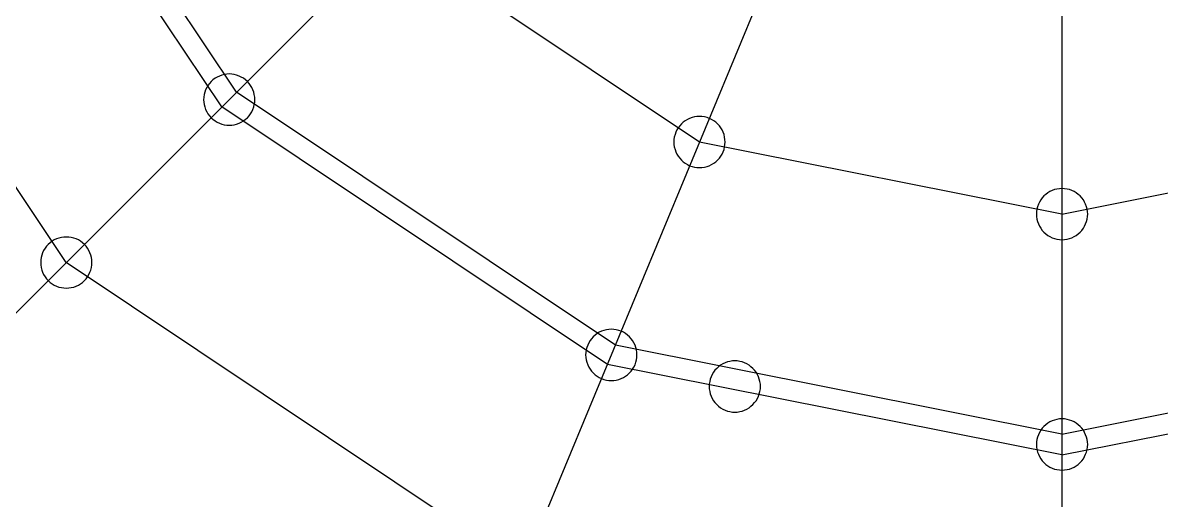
# Model space of a CAD drawing. Header units: metres. Extents: x 0 to 420, y 0 to 297.
# Drawn here: x 89 to 154.5, y 100.7 to 128.2 of the extents above; entities that cross this region are included whole.
import ezdxf

# ---------------------------------------------------------------- set-up
doc = ezdxf.new("R2010")
doc.units = ezdxf.units.M

msp = doc.modelspace()

# ---------------------------------------------------------------- linework, layer by layer
for p, q in [((136.28, 159.11), (74.38, 97.21)), ((136.28, 159.11), (74.38, 97.21)), ((141.97, 155.1), (108.54, 74.38)), ((141.97, 155.1), (108.54, 74.38)), ((141.97, 155.1), (108.54, 74.38)), ((141.97, 155.1), (108.54, 74.38)), ((148.83, 153.55), (148.83, 66.37)), ((148.83, 153.55), (148.83, 66.37)), ((100.5, 123.33), (85.69, 145.5)), ((100.5, 123.33), (85.69, 145.5)), ((101.35, 124.18), (86.8, 145.96)), ((101.35, 124.18), (86.8, 145.96)), ((91.55, 114.38), (73.99, 140.66)), ((91.55, 114.38), (73.99, 140.66)), ((127.98, 121.31), (110.3, 133.13)), ((127.98, 121.31), (110.3, 133.13)), ((123.14, 109.62), (101.35, 124.18)), ((123.14, 109.62), (101.35, 124.18)), ((122.68, 108.51), (100.5, 123.33)), ((122.68, 108.51), (100.5, 123.33)), ((148.83, 117.17), (127.98, 121.31)), ((148.83, 117.17), (127.98, 121.31)), ((148.83, 117.17), (169.69, 121.31)), ((117.83, 96.82), (91.55, 114.38)), ((117.83, 96.82), (91.55, 114.38)), ((148.83, 104.51), (123.14, 109.62)), ((148.83, 104.51), (123.14, 109.62)), ((148.83, 104.51), (174.53, 109.62)), ((148.83, 103.31), (122.68, 108.51)), ((148.83, 103.31), (122.68, 108.51)), ((148.83, 103.31), (174.99, 108.51))]:
    msp.add_line(p, q)
for points in [[(102.4, 123.75), (102.39, 123.9), (102.37, 124.04), (102.34, 124.18), (102.29, 124.32), (102.23, 124.45), (102.15, 124.57), (102.07, 124.69), (101.97, 124.8), (101.86, 124.89), (101.74, 124.98), (101.62, 125.05), (101.49, 125.11), (101.35, 125.16), (101.21, 125.2), (101.07, 125.22), (100.93, 125.23), (100.78, 125.22), (100.64, 125.2), (100.5, 125.16), (100.36, 125.11), (100.23, 125.05), (100.11, 124.98), (99.99, 124.89), (99.89, 124.8), (99.79, 124.69), (99.7, 124.57), (99.63, 124.45), (99.57, 124.32), (99.52, 124.18), (99.48, 124.04), (99.46, 123.9), (99.45, 123.75), (99.46, 123.61), (99.48, 123.47), (99.52, 123.33), (99.57, 123.19), (99.63, 123.06), (99.7, 122.94), (99.79, 122.82), (99.89, 122.71), (99.99, 122.62), (100.11, 122.53), (100.23, 122.46), (100.36, 122.39), (100.5, 122.34), (100.64, 122.31), (100.78, 122.29), (100.93, 122.28), (101.07, 122.29), (101.21, 122.31), (101.35, 122.34), (101.49, 122.39), (101.62, 122.46), (101.74, 122.53), (101.86, 122.62), (101.97, 122.71), (102.07, 122.82), (102.15, 122.94), (102.23, 123.06), (102.29, 123.19), (102.34, 123.33), (102.37, 123.47), (102.39, 123.61), (102.4, 123.75)], [(102.4, 123.75), (102.39, 123.9), (102.37, 124.04), (102.34, 124.18), (102.29, 124.32), (102.23, 124.45), (102.15, 124.57), (102.07, 124.69), (101.97, 124.8), (101.86, 124.89), (101.74, 124.98), (101.62, 125.05), (101.49, 125.11), (101.35, 125.16), (101.21, 125.2), (101.07, 125.22), (100.93, 125.23), (100.78, 125.22), (100.64, 125.2), (100.5, 125.16), (100.36, 125.11), (100.23, 125.05), (100.11, 124.98), (99.99, 124.89), (99.89, 124.8), (99.79, 124.69), (99.7, 124.57), (99.63, 124.45), (99.57, 124.32), (99.52, 124.18), (99.48, 124.04), (99.46, 123.9), (99.45, 123.75), (99.46, 123.61), (99.48, 123.47), (99.52, 123.33), (99.57, 123.19), (99.63, 123.06), (99.7, 122.94), (99.79, 122.82), (99.89, 122.71), (99.99, 122.62), (100.11, 122.53), (100.23, 122.46), (100.36, 122.39), (100.5, 122.34), (100.64, 122.31), (100.78, 122.29), (100.93, 122.28), (101.07, 122.29), (101.21, 122.31), (101.35, 122.34), (101.49, 122.39), (101.62, 122.46), (101.74, 122.53), (101.86, 122.62), (101.97, 122.71), (102.07, 122.82), (102.15, 122.94), (102.23, 123.06), (102.29, 123.19), (102.34, 123.33), (102.37, 123.47), (102.39, 123.61), (102.4, 123.75)], [(129.45, 121.31), (129.44, 121.46), (129.42, 121.6), (129.39, 121.74), (129.34, 121.88), (129.28, 122.01), (129.2, 122.13), (129.12, 122.25), (129.02, 122.36), (128.91, 122.45), (128.8, 122.54), (128.67, 122.61), (128.54, 122.67), (128.41, 122.72), (128.27, 122.76), (128.12, 122.78), (127.98, 122.79), (127.83, 122.78), (127.69, 122.76), (127.55, 122.72), (127.41, 122.67), (127.28, 122.61), (127.16, 122.54), (127.04, 122.45), (126.94, 122.36), (126.84, 122.25), (126.75, 122.13), (126.68, 122.01), (126.62, 121.88), (126.57, 121.74), (126.53, 121.6), (126.51, 121.46), (126.51, 121.31), (126.51, 121.17), (126.53, 121.03), (126.57, 120.89), (126.62, 120.75), (126.68, 120.62), (126.75, 120.5), (126.84, 120.38), (126.94, 120.27), (127.04, 120.18), (127.16, 120.09), (127.28, 120.02), (127.41, 119.95), (127.55, 119.9), (127.69, 119.87), (127.83, 119.85), (127.98, 119.84), (128.12, 119.85), (128.27, 119.87), (128.41, 119.9), (128.54, 119.95), (128.67, 120.02), (128.8, 120.09), (128.91, 120.18), (129.02, 120.27), (129.12, 120.38), (129.2, 120.5), (129.28, 120.62), (129.34, 120.75), (129.39, 120.89), (129.42, 121.03), (129.44, 121.17), (129.45, 121.31)], [(129.45, 121.31), (129.44, 121.46), (129.42, 121.6), (129.39, 121.74), (129.34, 121.88), (129.28, 122.01), (129.2, 122.13), (129.12, 122.25), (129.02, 122.36), (128.91, 122.45), (128.8, 122.54), (128.67, 122.61), (128.54, 122.67), (128.41, 122.72), (128.27, 122.76), (128.12, 122.78), (127.98, 122.79), (127.83, 122.78), (127.69, 122.76), (127.55, 122.72), (127.41, 122.67), (127.28, 122.61), (127.16, 122.54), (127.04, 122.45), (126.94, 122.36), (126.84, 122.25), (126.75, 122.13), (126.68, 122.01), (126.62, 121.88), (126.57, 121.74), (126.53, 121.6), (126.51, 121.46), (126.51, 121.31), (126.51, 121.17), (126.53, 121.03), (126.57, 120.89), (126.62, 120.75), (126.68, 120.62), (126.75, 120.5), (126.84, 120.38), (126.94, 120.27), (127.04, 120.18), (127.16, 120.09), (127.28, 120.02), (127.41, 119.95), (127.55, 119.9), (127.69, 119.87), (127.83, 119.85), (127.98, 119.84), (128.12, 119.85), (128.27, 119.87), (128.41, 119.9), (128.54, 119.95), (128.67, 120.02), (128.8, 120.09), (128.91, 120.18), (129.02, 120.27), (129.12, 120.38), (129.2, 120.5), (129.28, 120.62), (129.34, 120.75), (129.39, 120.89), (129.42, 121.03), (129.44, 121.17), (129.45, 121.31)], [(129.45, 121.31), (129.44, 121.46), (129.42, 121.6), (129.39, 121.74), (129.34, 121.88), (129.28, 122.01), (129.2, 122.13), (129.12, 122.25), (129.02, 122.36), (128.91, 122.45), (128.8, 122.54), (128.67, 122.61), (128.54, 122.67), (128.41, 122.72), (128.27, 122.76), (128.12, 122.78), (127.98, 122.79), (127.83, 122.78), (127.69, 122.76), (127.55, 122.72), (127.41, 122.67), (127.28, 122.61), (127.16, 122.54), (127.04, 122.45), (126.94, 122.36), (126.84, 122.25), (126.75, 122.13), (126.68, 122.01), (126.62, 121.88), (126.57, 121.74), (126.53, 121.6), (126.51, 121.46), (126.51, 121.31), (126.51, 121.17), (126.53, 121.03), (126.57, 120.89), (126.62, 120.75), (126.68, 120.62), (126.75, 120.5), (126.84, 120.38), (126.94, 120.27), (127.04, 120.18), (127.16, 120.09), (127.28, 120.02), (127.41, 119.95), (127.55, 119.9), (127.69, 119.87), (127.83, 119.85), (127.98, 119.84), (128.12, 119.85), (128.27, 119.87), (128.41, 119.9), (128.54, 119.95), (128.67, 120.02), (128.8, 120.09), (128.91, 120.18), (129.02, 120.27), (129.12, 120.38), (129.2, 120.5), (129.28, 120.62), (129.34, 120.75), (129.39, 120.89), (129.42, 121.03), (129.44, 121.17), (129.45, 121.31)], [(129.45, 121.31), (129.44, 121.46), (129.42, 121.6), (129.39, 121.74), (129.34, 121.88), (129.28, 122.01), (129.2, 122.13), (129.12, 122.25), (129.02, 122.36), (128.91, 122.45), (128.8, 122.54), (128.67, 122.61), (128.54, 122.67), (128.41, 122.72), (128.27, 122.76), (128.12, 122.78), (127.98, 122.79), (127.83, 122.78), (127.69, 122.76), (127.55, 122.72), (127.41, 122.67), (127.28, 122.61), (127.16, 122.54), (127.04, 122.45), (126.94, 122.36), (126.84, 122.25), (126.75, 122.13), (126.68, 122.01), (126.62, 121.88), (126.57, 121.74), (126.53, 121.6), (126.51, 121.46), (126.51, 121.31), (126.51, 121.17), (126.53, 121.03), (126.57, 120.89), (126.62, 120.75), (126.68, 120.62), (126.75, 120.5), (126.84, 120.38), (126.94, 120.27), (127.04, 120.18), (127.16, 120.09), (127.28, 120.02), (127.41, 119.95), (127.55, 119.9), (127.69, 119.87), (127.83, 119.85), (127.98, 119.84), (128.12, 119.85), (128.27, 119.87), (128.41, 119.9), (128.54, 119.95), (128.67, 120.02), (128.8, 120.09), (128.91, 120.18), (129.02, 120.27), (129.12, 120.38), (129.2, 120.5), (129.28, 120.62), (129.34, 120.75), (129.39, 120.89), (129.42, 121.03), (129.44, 121.17), (129.45, 121.31)], [(129.45, 121.31), (129.44, 121.46), (129.42, 121.6), (129.39, 121.74), (129.34, 121.88), (129.28, 122.01), (129.2, 122.13), (129.12, 122.25), (129.02, 122.36), (128.91, 122.45), (128.8, 122.54), (128.67, 122.61), (128.54, 122.67), (128.41, 122.72), (128.27, 122.76), (128.12, 122.78), (127.98, 122.79), (127.83, 122.78), (127.69, 122.76), (127.55, 122.72), (127.41, 122.67), (127.28, 122.61), (127.16, 122.54), (127.04, 122.45), (126.94, 122.36), (126.84, 122.25), (126.75, 122.13), (126.68, 122.01), (126.62, 121.88), (126.57, 121.74), (126.53, 121.6), (126.51, 121.46), (126.51, 121.31), (126.51, 121.17), (126.53, 121.03), (126.57, 120.89), (126.62, 120.75), (126.68, 120.62), (126.75, 120.5), (126.84, 120.38), (126.94, 120.27), (127.04, 120.18), (127.16, 120.09), (127.28, 120.02), (127.41, 119.95), (127.55, 119.9), (127.69, 119.87), (127.83, 119.85), (127.98, 119.84), (128.12, 119.85), (128.27, 119.87), (128.41, 119.9), (128.54, 119.95), (128.67, 120.02), (128.8, 120.09), (128.91, 120.18), (129.02, 120.27), (129.12, 120.38), (129.2, 120.5), (129.28, 120.62), (129.34, 120.75), (129.39, 120.89), (129.42, 121.03), (129.44, 121.17), (129.45, 121.31)], [(129.45, 121.31), (129.44, 121.46), (129.42, 121.6), (129.39, 121.74), (129.34, 121.88), (129.28, 122.01), (129.2, 122.13), (129.12, 122.25), (129.02, 122.36), (128.91, 122.45), (128.8, 122.54), (128.67, 122.61), (128.54, 122.67), (128.41, 122.72), (128.27, 122.76), (128.12, 122.78), (127.98, 122.79), (127.83, 122.78), (127.69, 122.76), (127.55, 122.72), (127.41, 122.67), (127.28, 122.61), (127.16, 122.54), (127.04, 122.45), (126.94, 122.36), (126.84, 122.25), (126.75, 122.13), (126.68, 122.01), (126.62, 121.88), (126.57, 121.74), (126.53, 121.6), (126.51, 121.46), (126.51, 121.31), (126.51, 121.17), (126.53, 121.03), (126.57, 120.89), (126.62, 120.75), (126.68, 120.62), (126.75, 120.5), (126.84, 120.38), (126.94, 120.27), (127.04, 120.18), (127.16, 120.09), (127.28, 120.02), (127.41, 119.95), (127.55, 119.9), (127.69, 119.87), (127.83, 119.85), (127.98, 119.84), (128.12, 119.85), (128.27, 119.87), (128.41, 119.9), (128.54, 119.95), (128.67, 120.02), (128.8, 120.09), (128.91, 120.18), (129.02, 120.27), (129.12, 120.38), (129.2, 120.5), (129.28, 120.62), (129.34, 120.75), (129.39, 120.89), (129.42, 121.03), (129.44, 121.17), (129.45, 121.31)], [(129.45, 121.31), (129.44, 121.46), (129.42, 121.6), (129.39, 121.74), (129.34, 121.88), (129.28, 122.01), (129.2, 122.13), (129.12, 122.25), (129.02, 122.36), (128.91, 122.45), (128.8, 122.54), (128.67, 122.61), (128.54, 122.67), (128.41, 122.72), (128.27, 122.76), (128.12, 122.78), (127.98, 122.79), (127.83, 122.78), (127.69, 122.76), (127.55, 122.72), (127.41, 122.67), (127.28, 122.61), (127.16, 122.54), (127.04, 122.45), (126.94, 122.36), (126.84, 122.25), (126.75, 122.13), (126.68, 122.01), (126.62, 121.88), (126.57, 121.74), (126.53, 121.6), (126.51, 121.46), (126.51, 121.31), (126.51, 121.17), (126.53, 121.03), (126.57, 120.89), (126.62, 120.75), (126.68, 120.62), (126.75, 120.5), (126.84, 120.38), (126.94, 120.27), (127.04, 120.18), (127.16, 120.09), (127.28, 120.02), (127.41, 119.95), (127.55, 119.9), (127.69, 119.87), (127.83, 119.85), (127.98, 119.84), (128.12, 119.85), (128.27, 119.87), (128.41, 119.9), (128.54, 119.95), (128.67, 120.02), (128.8, 120.09), (128.91, 120.18), (129.02, 120.27), (129.12, 120.38), (129.2, 120.5), (129.28, 120.62), (129.34, 120.75), (129.39, 120.89), (129.42, 121.03), (129.44, 121.17), (129.45, 121.31)], [(129.45, 121.31), (129.44, 121.46), (129.42, 121.6), (129.39, 121.74), (129.34, 121.88), (129.28, 122.01), (129.2, 122.13), (129.12, 122.25), (129.02, 122.36), (128.91, 122.45), (128.8, 122.54), (128.67, 122.61), (128.54, 122.67), (128.41, 122.72), (128.27, 122.76), (128.12, 122.78), (127.98, 122.79), (127.83, 122.78), (127.69, 122.76), (127.55, 122.72), (127.41, 122.67), (127.28, 122.61), (127.16, 122.54), (127.04, 122.45), (126.94, 122.36), (126.84, 122.25), (126.75, 122.13), (126.68, 122.01), (126.62, 121.88), (126.57, 121.74), (126.53, 121.6), (126.51, 121.46), (126.51, 121.31), (126.51, 121.17), (126.53, 121.03), (126.57, 120.89), (126.62, 120.75), (126.68, 120.62), (126.75, 120.5), (126.84, 120.38), (126.94, 120.27), (127.04, 120.18), (127.16, 120.09), (127.28, 120.02), (127.41, 119.95), (127.55, 119.9), (127.69, 119.87), (127.83, 119.85), (127.98, 119.84), (128.12, 119.85), (128.27, 119.87), (128.41, 119.9), (128.54, 119.95), (128.67, 120.02), (128.8, 120.09), (128.91, 120.18), (129.02, 120.27), (129.12, 120.38), (129.2, 120.5), (129.28, 120.62), (129.34, 120.75), (129.39, 120.89), (129.42, 121.03), (129.44, 121.17), (129.45, 121.31)], [(150.31, 117.17), (150.3, 117.31), (150.28, 117.45), (150.24, 117.59), (150.19, 117.73), (150.13, 117.86), (150.06, 117.98), (149.97, 118.1), (149.87, 118.21), (149.77, 118.3), (149.65, 118.39), (149.53, 118.46), (149.4, 118.53), (149.26, 118.58), (149.12, 118.61), (148.98, 118.63), (148.83, 118.64), (148.69, 118.63), (148.54, 118.61), (148.4, 118.58), (148.27, 118.53), (148.14, 118.46), (148.01, 118.39), (147.9, 118.3), (147.79, 118.21), (147.69, 118.1), (147.61, 117.98), (147.53, 117.86), (147.47, 117.73), (147.42, 117.59), (147.39, 117.45), (147.37, 117.31), (147.36, 117.17), (147.37, 117.02), (147.39, 116.88), (147.42, 116.74), (147.47, 116.6), (147.53, 116.47), (147.61, 116.35), (147.69, 116.23), (147.79, 116.12), (147.9, 116.03), (148.01, 115.94), (148.14, 115.87), (148.27, 115.81), (148.4, 115.76), (148.54, 115.72), (148.69, 115.7), (148.83, 115.69), (148.98, 115.7), (149.12, 115.72), (149.26, 115.76), (149.4, 115.81), (149.53, 115.87), (149.65, 115.94), (149.77, 116.03), (149.87, 116.12), (149.97, 116.23), (150.06, 116.35), (150.13, 116.47), (150.19, 116.6), (150.24, 116.74), (150.28, 116.88), (150.3, 117.02), (150.31, 117.17)], [(150.31, 117.17), (150.3, 117.31), (150.28, 117.45), (150.24, 117.59), (150.19, 117.73), (150.13, 117.86), (150.06, 117.98), (149.97, 118.1), (149.87, 118.21), (149.77, 118.3), (149.65, 118.39), (149.53, 118.46), (149.4, 118.53), (149.26, 118.58), (149.12, 118.61), (148.98, 118.63), (148.83, 118.64), (148.69, 118.63), (148.54, 118.61), (148.4, 118.58), (148.27, 118.53), (148.14, 118.46), (148.01, 118.39), (147.9, 118.3), (147.79, 118.21), (147.69, 118.1), (147.61, 117.98), (147.53, 117.86), (147.47, 117.73), (147.42, 117.59), (147.39, 117.45), (147.37, 117.31), (147.36, 117.17), (147.37, 117.02), (147.39, 116.88), (147.42, 116.74), (147.47, 116.6), (147.53, 116.47), (147.61, 116.35), (147.69, 116.23), (147.79, 116.12), (147.9, 116.03), (148.01, 115.94), (148.14, 115.87), (148.27, 115.81), (148.4, 115.76), (148.54, 115.72), (148.69, 115.7), (148.83, 115.69), (148.98, 115.7), (149.12, 115.72), (149.26, 115.76), (149.4, 115.81), (149.53, 115.87), (149.65, 115.94), (149.77, 116.03), (149.87, 116.12), (149.97, 116.23), (150.06, 116.35), (150.13, 116.47), (150.19, 116.6), (150.24, 116.74), (150.28, 116.88), (150.3, 117.02), (150.31, 117.17)], [(150.31, 117.17), (150.3, 117.31), (150.28, 117.45), (150.24, 117.59), (150.19, 117.73), (150.13, 117.86), (150.06, 117.98), (149.97, 118.1), (149.87, 118.21), (149.77, 118.3), (149.65, 118.39), (149.53, 118.46), (149.4, 118.53), (149.26, 118.58), (149.12, 118.61), (148.98, 118.63), (148.83, 118.64), (148.69, 118.63), (148.54, 118.61), (148.4, 118.58), (148.27, 118.53), (148.14, 118.46), (148.01, 118.39), (147.9, 118.3), (147.79, 118.21), (147.69, 118.1), (147.61, 117.98), (147.53, 117.86), (147.47, 117.73), (147.42, 117.59), (147.39, 117.45), (147.37, 117.31), (147.36, 117.17), (147.37, 117.02), (147.39, 116.88), (147.42, 116.74), (147.47, 116.6), (147.53, 116.47), (147.61, 116.35), (147.69, 116.23), (147.79, 116.12), (147.9, 116.03), (148.01, 115.94), (148.14, 115.87), (148.27, 115.81), (148.4, 115.76), (148.54, 115.72), (148.69, 115.7), (148.83, 115.69), (148.98, 115.7), (149.12, 115.72), (149.26, 115.76), (149.4, 115.81), (149.53, 115.87), (149.65, 115.94), (149.77, 116.03), (149.87, 116.12), (149.97, 116.23), (150.06, 116.35), (150.13, 116.47), (150.19, 116.6), (150.24, 116.74), (150.28, 116.88), (150.3, 117.02), (150.31, 117.17)], [(150.31, 117.17), (150.3, 117.31), (150.28, 117.45), (150.24, 117.59), (150.19, 117.73), (150.13, 117.86), (150.06, 117.98), (149.97, 118.1), (149.87, 118.21), (149.77, 118.3), (149.65, 118.39), (149.53, 118.46), (149.4, 118.53), (149.26, 118.58), (149.12, 118.61), (148.98, 118.63), (148.83, 118.64), (148.69, 118.63), (148.54, 118.61), (148.4, 118.58), (148.27, 118.53), (148.14, 118.46), (148.01, 118.39), (147.9, 118.3), (147.79, 118.21), (147.69, 118.1), (147.61, 117.98), (147.53, 117.86), (147.47, 117.73), (147.42, 117.59), (147.39, 117.45), (147.37, 117.31), (147.36, 117.17), (147.37, 117.02), (147.39, 116.88), (147.42, 116.74), (147.47, 116.6), (147.53, 116.47), (147.61, 116.35), (147.69, 116.23), (147.79, 116.12), (147.9, 116.03), (148.01, 115.94), (148.14, 115.87), (148.27, 115.81), (148.4, 115.76), (148.54, 115.72), (148.69, 115.7), (148.83, 115.69), (148.98, 115.7), (149.12, 115.72), (149.26, 115.76), (149.4, 115.81), (149.53, 115.87), (149.65, 115.94), (149.77, 116.03), (149.87, 116.12), (149.97, 116.23), (150.06, 116.35), (150.13, 116.47), (150.19, 116.6), (150.24, 116.74), (150.28, 116.88), (150.3, 117.02), (150.31, 117.17)], [(93.03, 114.38), (93.02, 114.53), (93, 114.67), (92.96, 114.81), (92.91, 114.94), (92.85, 115.08), (92.78, 115.2), (92.69, 115.32), (92.6, 115.42), (92.49, 115.52), (92.37, 115.61), (92.25, 115.68), (92.12, 115.74), (91.98, 115.79), (91.84, 115.83), (91.7, 115.85), (91.55, 115.85), (91.41, 115.85), (91.27, 115.83), (91.13, 115.79), (90.99, 115.74), (90.86, 115.68), (90.74, 115.61), (90.62, 115.52), (90.51, 115.42), (90.42, 115.32), (90.33, 115.2), (90.25, 115.08), (90.19, 114.94), (90.14, 114.81), (90.11, 114.67), (90.09, 114.53), (90.08, 114.38), (90.09, 114.24), (90.11, 114.09), (90.14, 113.95), (90.19, 113.82), (90.25, 113.69), (90.33, 113.56), (90.42, 113.45), (90.51, 113.34), (90.62, 113.24), (90.74, 113.16), (90.86, 113.08), (90.99, 113.02), (91.13, 112.97), (91.27, 112.94), (91.41, 112.92), (91.55, 112.91), (91.7, 112.92), (91.84, 112.94), (91.98, 112.97), (92.12, 113.02), (92.25, 113.08), (92.37, 113.16), (92.49, 113.24), (92.6, 113.34), (92.69, 113.45), (92.78, 113.56), (92.85, 113.69), (92.91, 113.82), (92.96, 113.95), (93, 114.09), (93.02, 114.24), (93.03, 114.38)], [(93.03, 114.38), (93.02, 114.53), (93, 114.67), (92.96, 114.81), (92.91, 114.94), (92.85, 115.08), (92.78, 115.2), (92.69, 115.32), (92.6, 115.42), (92.49, 115.52), (92.37, 115.61), (92.25, 115.68), (92.12, 115.74), (91.98, 115.79), (91.84, 115.83), (91.7, 115.85), (91.55, 115.85), (91.41, 115.85), (91.27, 115.83), (91.13, 115.79), (90.99, 115.74), (90.86, 115.68), (90.74, 115.61), (90.62, 115.52), (90.51, 115.42), (90.42, 115.32), (90.33, 115.2), (90.25, 115.08), (90.19, 114.94), (90.14, 114.81), (90.11, 114.67), (90.09, 114.53), (90.08, 114.38), (90.09, 114.24), (90.11, 114.09), (90.14, 113.95), (90.19, 113.82), (90.25, 113.69), (90.33, 113.56), (90.42, 113.45), (90.51, 113.34), (90.62, 113.24), (90.74, 113.16), (90.86, 113.08), (90.99, 113.02), (91.13, 112.97), (91.27, 112.94), (91.41, 112.92), (91.55, 112.91), (91.7, 112.92), (91.84, 112.94), (91.98, 112.97), (92.12, 113.02), (92.25, 113.08), (92.37, 113.16), (92.49, 113.24), (92.6, 113.34), (92.69, 113.45), (92.78, 113.56), (92.85, 113.69), (92.91, 113.82), (92.96, 113.95), (93, 114.09), (93.02, 114.24), (93.03, 114.38)], [(124.38, 109.07), (124.37, 109.21), (124.35, 109.36), (124.32, 109.5), (124.27, 109.63), (124.2, 109.76), (124.13, 109.89), (124.04, 110), (123.95, 110.11), (123.84, 110.21), (123.72, 110.29), (123.6, 110.37), (123.47, 110.43), (123.33, 110.48), (123.19, 110.51), (123.05, 110.53), (122.91, 110.54), (122.76, 110.53), (122.62, 110.51), (122.48, 110.48), (122.34, 110.43), (122.21, 110.37), (122.09, 110.29), (121.97, 110.21), (121.86, 110.11), (121.77, 110), (121.68, 109.89), (121.61, 109.76), (121.55, 109.63), (121.5, 109.5), (121.46, 109.36), (121.44, 109.21), (121.43, 109.07), (121.44, 108.92), (121.46, 108.78), (121.5, 108.64), (121.55, 108.5), (121.61, 108.37), (121.68, 108.25), (121.77, 108.13), (121.86, 108.03), (121.97, 107.93), (122.09, 107.84), (122.21, 107.77), (122.34, 107.71), (122.48, 107.66), (122.62, 107.62), (122.76, 107.6), (122.91, 107.6), (123.05, 107.6), (123.19, 107.62), (123.33, 107.66), (123.47, 107.71), (123.6, 107.77), (123.72, 107.84), (123.84, 107.93), (123.95, 108.03), (124.04, 108.13), (124.13, 108.25), (124.2, 108.37), (124.27, 108.5), (124.32, 108.64), (124.35, 108.78), (124.37, 108.92), (124.38, 109.07)], [(124.38, 109.07), (124.37, 109.21), (124.35, 109.36), (124.32, 109.5), (124.27, 109.63), (124.2, 109.76), (124.13, 109.89), (124.04, 110), (123.95, 110.11), (123.84, 110.21), (123.72, 110.29), (123.6, 110.37), (123.47, 110.43), (123.33, 110.48), (123.19, 110.51), (123.05, 110.53), (122.91, 110.54), (122.76, 110.53), (122.62, 110.51), (122.48, 110.48), (122.34, 110.43), (122.21, 110.37), (122.09, 110.29), (121.97, 110.21), (121.86, 110.11), (121.77, 110), (121.68, 109.89), (121.61, 109.76), (121.55, 109.63), (121.5, 109.5), (121.46, 109.36), (121.44, 109.21), (121.43, 109.07), (121.44, 108.92), (121.46, 108.78), (121.5, 108.64), (121.55, 108.5), (121.61, 108.37), (121.68, 108.25), (121.77, 108.13), (121.86, 108.03), (121.97, 107.93), (122.09, 107.84), (122.21, 107.77), (122.34, 107.71), (122.48, 107.66), (122.62, 107.62), (122.76, 107.6), (122.91, 107.6), (123.05, 107.6), (123.19, 107.62), (123.33, 107.66), (123.47, 107.71), (123.6, 107.77), (123.72, 107.84), (123.84, 107.93), (123.95, 108.03), (124.04, 108.13), (124.13, 108.25), (124.2, 108.37), (124.27, 108.5), (124.32, 108.64), (124.35, 108.78), (124.37, 108.92), (124.38, 109.07)], [(124.38, 109.07), (124.37, 109.21), (124.35, 109.36), (124.32, 109.5), (124.27, 109.63), (124.2, 109.76), (124.13, 109.89), (124.04, 110), (123.95, 110.11), (123.84, 110.21), (123.72, 110.29), (123.6, 110.37), (123.47, 110.43), (123.33, 110.48), (123.19, 110.51), (123.05, 110.53), (122.91, 110.54), (122.76, 110.53), (122.62, 110.51), (122.48, 110.48), (122.34, 110.43), (122.21, 110.37), (122.09, 110.29), (121.97, 110.21), (121.86, 110.11), (121.77, 110), (121.68, 109.89), (121.61, 109.76), (121.55, 109.63), (121.5, 109.5), (121.46, 109.36), (121.44, 109.21), (121.43, 109.07), (121.44, 108.92), (121.46, 108.78), (121.5, 108.64), (121.55, 108.5), (121.61, 108.37), (121.68, 108.25), (121.77, 108.13), (121.86, 108.03), (121.97, 107.93), (122.09, 107.84), (122.21, 107.77), (122.34, 107.71), (122.48, 107.66), (122.62, 107.62), (122.76, 107.6), (122.91, 107.6), (123.05, 107.6), (123.19, 107.62), (123.33, 107.66), (123.47, 107.71), (123.6, 107.77), (123.72, 107.84), (123.84, 107.93), (123.95, 108.03), (124.04, 108.13), (124.13, 108.25), (124.2, 108.37), (124.27, 108.5), (124.32, 108.64), (124.35, 108.78), (124.37, 108.92), (124.38, 109.07)], [(124.38, 109.07), (124.37, 109.21), (124.35, 109.36), (124.32, 109.5), (124.27, 109.63), (124.2, 109.76), (124.13, 109.89), (124.04, 110), (123.95, 110.11), (123.84, 110.21), (123.72, 110.29), (123.6, 110.37), (123.47, 110.43), (123.33, 110.48), (123.19, 110.51), (123.05, 110.53), (122.91, 110.54), (122.76, 110.53), (122.62, 110.51), (122.48, 110.48), (122.34, 110.43), (122.21, 110.37), (122.09, 110.29), (121.97, 110.21), (121.86, 110.11), (121.77, 110), (121.68, 109.89), (121.61, 109.76), (121.55, 109.63), (121.5, 109.5), (121.46, 109.36), (121.44, 109.21), (121.43, 109.07), (121.44, 108.92), (121.46, 108.78), (121.5, 108.64), (121.55, 108.5), (121.61, 108.37), (121.68, 108.25), (121.77, 108.13), (121.86, 108.03), (121.97, 107.93), (122.09, 107.84), (122.21, 107.77), (122.34, 107.71), (122.48, 107.66), (122.62, 107.62), (122.76, 107.6), (122.91, 107.6), (123.05, 107.6), (123.19, 107.62), (123.33, 107.66), (123.47, 107.71), (123.6, 107.77), (123.72, 107.84), (123.84, 107.93), (123.95, 108.03), (124.04, 108.13), (124.13, 108.25), (124.2, 108.37), (124.27, 108.5), (124.32, 108.64), (124.35, 108.78), (124.37, 108.92), (124.38, 109.07)], [(131.48, 107.25), (131.48, 107.39), (131.45, 107.54), (131.42, 107.68), (131.37, 107.81), (131.31, 107.94), (131.23, 108.07), (131.15, 108.18), (131.05, 108.29), (130.94, 108.39), (130.83, 108.47), (130.7, 108.55), (130.57, 108.61), (130.44, 108.66), (130.3, 108.69), (130.15, 108.72), (130.01, 108.72), (129.87, 108.72), (129.72, 108.69), (129.58, 108.66), (129.45, 108.61), (129.32, 108.55), (129.19, 108.47), (129.08, 108.39), (128.97, 108.29), (128.87, 108.18), (128.79, 108.07), (128.71, 107.94), (128.65, 107.81), (128.6, 107.68), (128.57, 107.54), (128.54, 107.39), (128.54, 107.25), (128.54, 107.11), (128.57, 106.96), (128.6, 106.82), (128.65, 106.69), (128.71, 106.56), (128.79, 106.43), (128.87, 106.32), (128.97, 106.21), (129.08, 106.11), (129.19, 106.03), (129.32, 105.95), (129.45, 105.89), (129.58, 105.84), (129.72, 105.81), (129.87, 105.78), (130.01, 105.78), (130.15, 105.78), (130.3, 105.81), (130.44, 105.84), (130.57, 105.89), (130.7, 105.95), (130.83, 106.03), (130.94, 106.11), (131.05, 106.21), (131.15, 106.32), (131.23, 106.43), (131.31, 106.56), (131.37, 106.69), (131.42, 106.82), (131.45, 106.96), (131.48, 107.11), (131.48, 107.25)], [(131.48, 107.25), (131.48, 107.39), (131.45, 107.54), (131.42, 107.68), (131.37, 107.81), (131.31, 107.94), (131.23, 108.07), (131.15, 108.18), (131.05, 108.29), (130.94, 108.39), (130.83, 108.47), (130.7, 108.55), (130.57, 108.61), (130.44, 108.66), (130.3, 108.69), (130.15, 108.72), (130.01, 108.72), (129.87, 108.72), (129.72, 108.69), (129.58, 108.66), (129.45, 108.61), (129.32, 108.55), (129.19, 108.47), (129.08, 108.39), (128.97, 108.29), (128.87, 108.18), (128.79, 108.07), (128.71, 107.94), (128.65, 107.81), (128.6, 107.68), (128.57, 107.54), (128.54, 107.39), (128.54, 107.25), (128.54, 107.11), (128.57, 106.96), (128.6, 106.82), (128.65, 106.69), (128.71, 106.56), (128.79, 106.43), (128.87, 106.32), (128.97, 106.21), (129.08, 106.11), (129.19, 106.03), (129.32, 105.95), (129.45, 105.89), (129.58, 105.84), (129.72, 105.81), (129.87, 105.78), (130.01, 105.78), (130.15, 105.78), (130.3, 105.81), (130.44, 105.84), (130.57, 105.89), (130.7, 105.95), (130.83, 106.03), (130.94, 106.11), (131.05, 106.21), (131.15, 106.32), (131.23, 106.43), (131.31, 106.56), (131.37, 106.69), (131.42, 106.82), (131.45, 106.96), (131.48, 107.11), (131.48, 107.25)], [(131.48, 107.25), (131.48, 107.39), (131.45, 107.54), (131.42, 107.68), (131.37, 107.81), (131.31, 107.94), (131.23, 108.07), (131.15, 108.18), (131.05, 108.29), (130.94, 108.39), (130.83, 108.47), (130.7, 108.55), (130.57, 108.61), (130.44, 108.66), (130.3, 108.69), (130.15, 108.72), (130.01, 108.72), (129.87, 108.72), (129.72, 108.69), (129.58, 108.66), (129.45, 108.61), (129.32, 108.55), (129.19, 108.47), (129.08, 108.39), (128.97, 108.29), (128.87, 108.18), (128.79, 108.07), (128.71, 107.94), (128.65, 107.81), (128.6, 107.68), (128.57, 107.54), (128.54, 107.39), (128.54, 107.25), (128.54, 107.11), (128.57, 106.96), (128.6, 106.82), (128.65, 106.69), (128.71, 106.56), (128.79, 106.43), (128.87, 106.32), (128.97, 106.21), (129.08, 106.11), (129.19, 106.03), (129.32, 105.95), (129.45, 105.89), (129.58, 105.84), (129.72, 105.81), (129.87, 105.78), (130.01, 105.78), (130.15, 105.78), (130.3, 105.81), (130.44, 105.84), (130.57, 105.89), (130.7, 105.95), (130.83, 106.03), (130.94, 106.11), (131.05, 106.21), (131.15, 106.32), (131.23, 106.43), (131.31, 106.56), (131.37, 106.69), (131.42, 106.82), (131.45, 106.96), (131.48, 107.11), (131.48, 107.25)], [(131.48, 107.25), (131.48, 107.39), (131.45, 107.54), (131.42, 107.68), (131.37, 107.81), (131.31, 107.94), (131.23, 108.07), (131.15, 108.18), (131.05, 108.29), (130.94, 108.39), (130.83, 108.47), (130.7, 108.55), (130.57, 108.61), (130.44, 108.66), (130.3, 108.69), (130.15, 108.72), (130.01, 108.72), (129.87, 108.72), (129.72, 108.69), (129.58, 108.66), (129.45, 108.61), (129.32, 108.55), (129.19, 108.47), (129.08, 108.39), (128.97, 108.29), (128.87, 108.18), (128.79, 108.07), (128.71, 107.94), (128.65, 107.81), (128.6, 107.68), (128.57, 107.54), (128.54, 107.39), (128.54, 107.25), (128.54, 107.11), (128.57, 106.96), (128.6, 106.82), (128.65, 106.69), (128.71, 106.56), (128.79, 106.43), (128.87, 106.32), (128.97, 106.21), (129.08, 106.11), (129.19, 106.03), (129.32, 105.95), (129.45, 105.89), (129.58, 105.84), (129.72, 105.81), (129.87, 105.78), (130.01, 105.78), (130.15, 105.78), (130.3, 105.81), (130.44, 105.84), (130.57, 105.89), (130.7, 105.95), (130.83, 106.03), (130.94, 106.11), (131.05, 106.21), (131.15, 106.32), (131.23, 106.43), (131.31, 106.56), (131.37, 106.69), (131.42, 106.82), (131.45, 106.96), (131.48, 107.11), (131.48, 107.25)], [(150.31, 103.91), (150.3, 104.06), (150.28, 104.2), (150.24, 104.34), (150.19, 104.47), (150.13, 104.61), (150.06, 104.73), (149.97, 104.85), (149.87, 104.95), (149.77, 105.05), (149.65, 105.14), (149.53, 105.21), (149.4, 105.27), (149.26, 105.32), (149.12, 105.36), (148.98, 105.38), (148.83, 105.38), (148.69, 105.38), (148.54, 105.36), (148.4, 105.32), (148.27, 105.27), (148.14, 105.21), (148.01, 105.14), (147.9, 105.05), (147.79, 104.95), (147.69, 104.85), (147.61, 104.73), (147.53, 104.61), (147.47, 104.47), (147.42, 104.34), (147.39, 104.2), (147.37, 104.06), (147.36, 103.91), (147.37, 103.77), (147.39, 103.62), (147.42, 103.48), (147.47, 103.35), (147.53, 103.22), (147.61, 103.09), (147.69, 102.98), (147.79, 102.87), (147.9, 102.77), (148.01, 102.69), (148.14, 102.61), (148.27, 102.55), (148.4, 102.5), (148.54, 102.47), (148.69, 102.45), (148.83, 102.44), (148.98, 102.45), (149.12, 102.47), (149.26, 102.5), (149.4, 102.55), (149.53, 102.61), (149.65, 102.69), (149.77, 102.77), (149.87, 102.87), (149.97, 102.98), (150.06, 103.09), (150.13, 103.22), (150.19, 103.35), (150.24, 103.48), (150.28, 103.62), (150.3, 103.77), (150.31, 103.91)], [(150.31, 103.91), (150.3, 104.06), (150.28, 104.2), (150.24, 104.34), (150.19, 104.47), (150.13, 104.61), (150.06, 104.73), (149.97, 104.85), (149.87, 104.95), (149.77, 105.05), (149.65, 105.14), (149.53, 105.21), (149.4, 105.27), (149.26, 105.32), (149.12, 105.36), (148.98, 105.38), (148.83, 105.38), (148.69, 105.38), (148.54, 105.36), (148.4, 105.32), (148.27, 105.27), (148.14, 105.21), (148.01, 105.14), (147.9, 105.05), (147.79, 104.95), (147.69, 104.85), (147.61, 104.73), (147.53, 104.61), (147.47, 104.47), (147.42, 104.34), (147.39, 104.2), (147.37, 104.06), (147.36, 103.91), (147.37, 103.77), (147.39, 103.62), (147.42, 103.48), (147.47, 103.35), (147.53, 103.22), (147.61, 103.09), (147.69, 102.98), (147.79, 102.87), (147.9, 102.77), (148.01, 102.69), (148.14, 102.61), (148.27, 102.55), (148.4, 102.5), (148.54, 102.47), (148.69, 102.45), (148.83, 102.44), (148.98, 102.45), (149.12, 102.47), (149.26, 102.5), (149.4, 102.55), (149.53, 102.61), (149.65, 102.69), (149.77, 102.77), (149.87, 102.87), (149.97, 102.98), (150.06, 103.09), (150.13, 103.22), (150.19, 103.35), (150.24, 103.48), (150.28, 103.62), (150.3, 103.77), (150.31, 103.91)]]:
    msp.add_lwpolyline(points)

doc.saveas('drawing.dxf')
